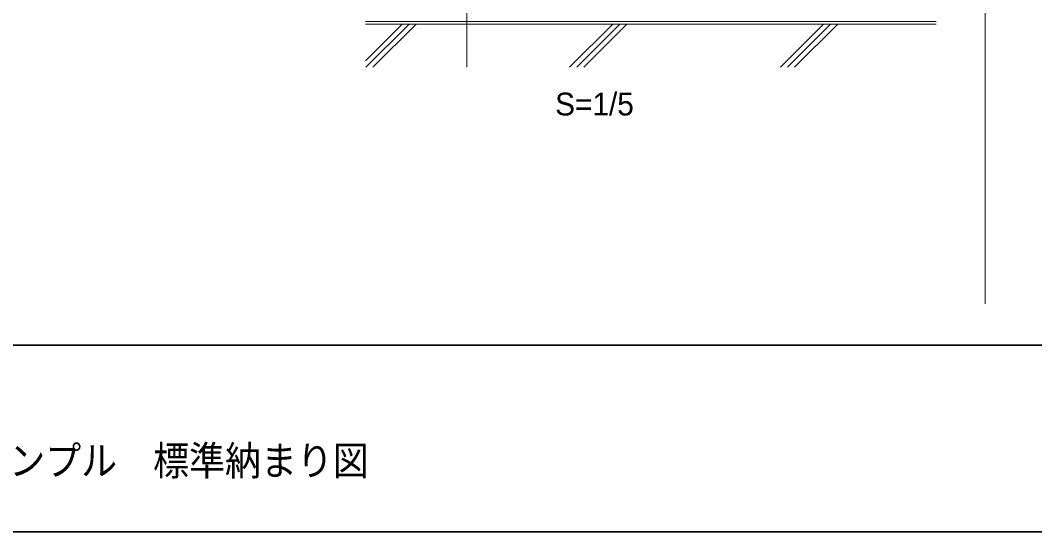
# Model space of a CAD drawing. Units: millimetres, scale not verified. Extents: x -909 to 909, y -457 to 457.
# Drawn here: x -521.2 to -276.2, y -415.5 to -292 of the extents above; entities that cross this region are included whole.
import ezdxf
from ezdxf.enums import TextEntityAlignment as Align

# ---------------------------------------------------------------- set-up
doc = ezdxf.new("R2010")
doc.units = ezdxf.units.MM
doc.header["$LTSCALE"] = 5
doc.layers.add('0-0_1図面枠', color=7, linetype='Continuous', lineweight=20)
doc.layers.add('0-1_3一般', color=7, linetype='Continuous', lineweight=15)
doc.styles.add('ＭＳ Ｐゴシック', font='')
doc.styles.get('ＭＳ Ｐゴシック').set_extended_font_data('MS PGothic')

# ---------------------------------------------------------------- blocks, each defined once
blk = doc.blocks.new('グループ-2')
at = {"layer": '0-0_1図面枠', "lineweight": 35}
blk.add_line((-3000, -1852.5), (3000, -1852.5), dxfattribs=at)
blk.add_lwpolyline([(-3000, 2077.5), (3000, 2077.5), (3000, -2077.5), (-3000, -2077.5)], close=True, dxfattribs=at)
blk = doc.blocks.new('図面枠')
at = {"layer": '0-0_1図面枠'}
blk.add_blockref('グループ-2', (0, 0), dxfattribs=at)

msp = doc.modelspace()

# ---------------------------------------------------------------- linework, layer by layer
at = {"layer": '0-1_3一般'}
for p, q in [((-288.125, 405.5), (-288.125, -360.5)), ((-413.35, -79.352), (-413.35, -303.381)), ((-299.951, -292.336), (-437.831, -292.336)), ((-437.831, -292.936), (-299.951, -292.936)), ((-428.98, -292.936), (-437.831, -301.787)), ((-427.283, -292.936), (-437.728, -303.381)), ((-425.586, -292.936), (-436.031, -303.381)), ((-378.069, -292.936), (-388.513, -303.381)), ((-376.372, -292.936), (-386.816, -303.381)), ((-374.675, -292.936), (-385.119, -303.381)), ((-327.157, -292.936), (-337.602, -303.381)), ((-325.46, -292.936), (-335.905, -303.381)), ((-323.763, -292.936), (-334.208, -303.381))]:
    msp.add_line(p, q, dxfattribs=at)

# ---------------------------------------------------------------- block references
at = {"layer": '0-0_1図面枠', "xscale": 0.2, "yscale": 0.2}
msp.add_blockref('図面枠', (-268.125, 0), dxfattribs=at)

# ---------------------------------------------------------------- texts
at = {"layer": '0-0_1図面枠', "style": 'ＭＳ Ｐゴシック', "width": 0.9}
msp.add_text('スペイリーシンプル\u3000標準納まり図', height=7.075, dxfattribs=at).set_placement((-575.997, -404.01), align=Align.BOTTOM_LEFT)
at = {"layer": '0-1_3一般', "style": 'ＭＳ Ｐゴシック'}
msp.add_text('S=1/5', height=5.503, dxfattribs=at).set_placement((-392.021, -316.66), align=Align.BOTTOM_LEFT)

doc.saveas('drawing.dxf')
